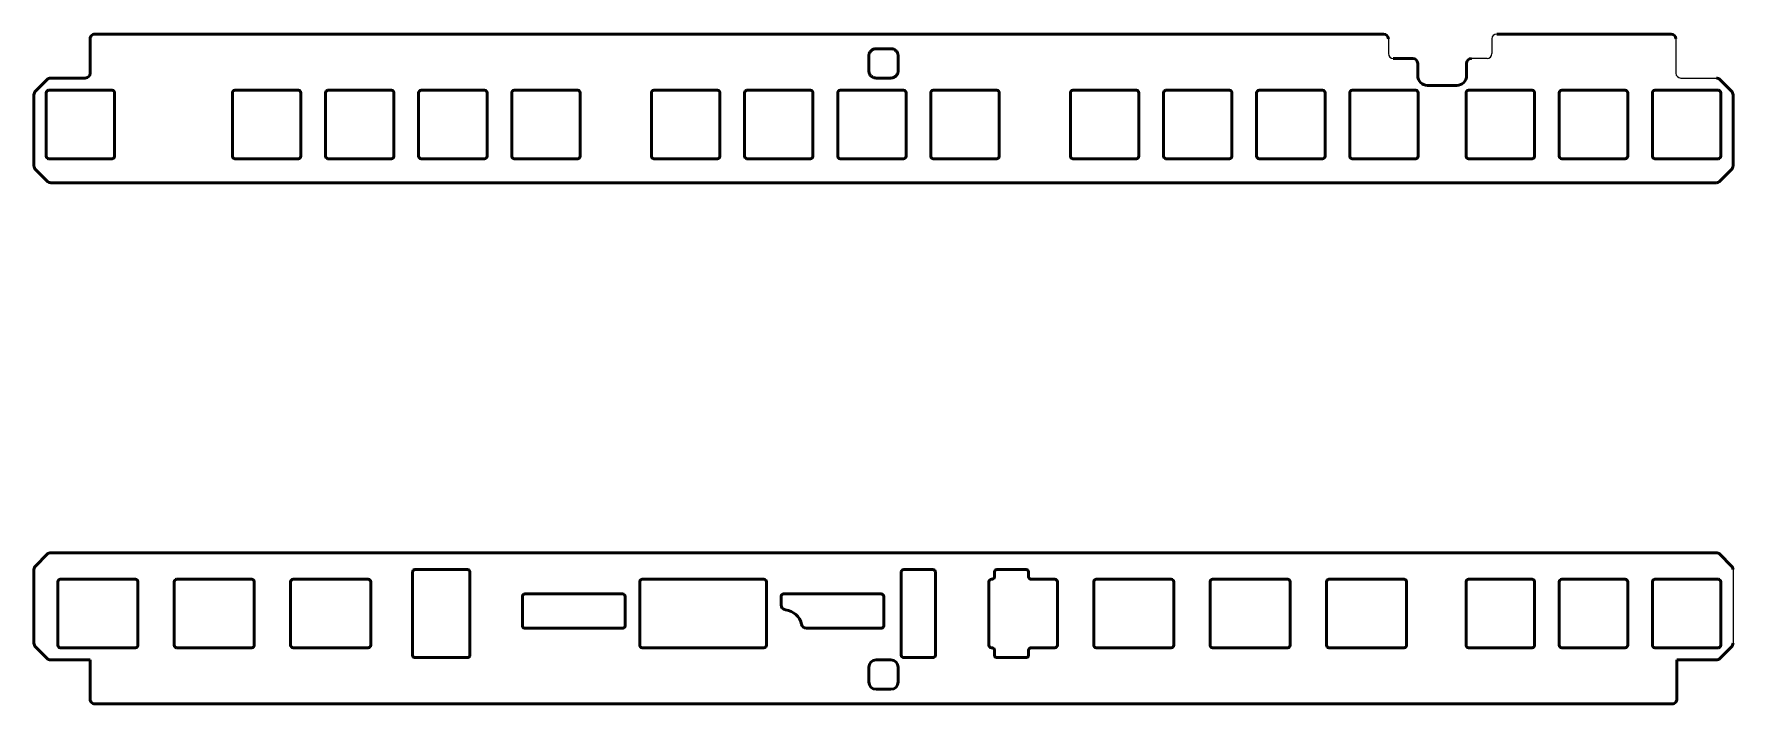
# Model space of a CAD drawing. Header units: millimetres. Extents: x 249 to 597, y -210 to -73.
import ezdxf

# ---------------------------------------------------------------- set-up
doc = ezdxf.new("R2010")
doc.units = ezdxf.units.MM
doc.header["$LTSCALE"] = 0.75
doc.layers.add('Visible', color=7, linetype='Continuous', lineweight=50)

msp = doc.modelspace()

# ---------------------------------------------------------------- linework, layer by layer
for p, q in [((526.13, -73.62), (526.13, -76.62)), ((547.31, -73.62), (547.31, -76.62)), ((584.96, -73.62), (584.96, -80.62)), ((546.31, -77.62), (543.13, -77.62)), ((585.96, -81.62), (593.23, -81.62)), ((596.64, -182.13), (596.64, -197.22))]:
    msp.add_line(p, q)
for centre, start, end in [((548.31, -73.62), 90, 180), ((527.13, -76.62), 180, 270), ((546.31, -76.62), 270, 0), ((585.96, -80.62), 180, 270)]:
    msp.add_arc(centre, 1, start, end)
at = {"layer": 'Visible'}
for p, q in [((261.53, -72.62), (525.13, -72.62)), ((583.96, -72.62), (548.31, -72.62)), ((260.53, -73.62), (260.53, -80.62)), ((531.13, -77.62), (527.13, -77.62)), ((532.13, -81.12), (532.13, -78.62)), ((542.13, -78.62), (542.13, -81.12)), ((251.74, -81.91), (249.32, -84.33)), ((259.53, -81.62), (252.45, -81.62)), ((540.13, -83.12), (534.13, -83.12)), ((596.35, -84.33), (593.94, -81.91)), ((249.03, -85.03), (249.03, -99.62)), ((251.53, -97.62), (251.53, -84.62)), ((252.03, -84.12), (265.03, -84.12)), ((265.53, -84.62), (265.53, -97.62)), ((289.63, -97.62), (289.63, -84.62)), ((290.13, -84.12), (303.13, -84.12)), ((303.63, -84.62), (303.63, -97.62)), ((308.68, -97.62), (308.68, -84.62)), ((309.18, -84.12), (322.18, -84.12)), ((322.68, -84.62), (322.68, -97.62)), ((327.73, -97.62), (327.73, -84.62)), ((328.23, -84.12), (341.23, -84.12)), ((341.73, -84.62), (341.73, -97.62)), ((346.78, -97.62), (346.78, -84.62)), ((347.28, -84.12), (360.28, -84.12)), ((360.78, -84.62), (360.78, -97.62)), ((375.36, -97.62), (375.36, -84.62)), ((375.86, -84.12), (388.86, -84.12)), ((389.36, -84.62), (389.36, -97.62)), ((394.41, -97.62), (394.41, -84.62)), ((394.91, -84.12), (407.91, -84.12)), ((408.41, -84.62), (408.41, -97.62)), ((413.46, -97.62), (413.46, -84.62)), ((413.96, -84.12), (426.96, -84.12)), ((427.46, -84.62), (427.46, -97.62)), ((432.51, -97.62), (432.51, -84.62)), ((433.01, -84.12), (446.01, -84.12)), ((446.51, -84.62), (446.51, -97.62)), ((461.08, -97.62), (461.08, -84.62)), ((461.58, -84.12), (474.58, -84.12)), ((475.08, -84.62), (475.08, -97.62)), ((480.13, -97.62), (480.13, -84.62)), ((480.63, -84.12), (493.63, -84.12)), ((494.13, -84.62), (494.13, -97.62)), ((499.18, -97.62), (499.18, -84.62)), ((499.68, -84.12), (512.68, -84.12)), ((513.18, -84.62), (513.18, -97.62)), ((518.23, -97.62), (518.23, -84.62)), ((518.73, -84.12), (531.73, -84.12)), ((532.23, -84.62), (532.23, -97.62)), ((542.04, -97.62), (542.04, -84.62)), ((542.54, -84.12), (555.54, -84.12)), ((556.04, -84.62), (556.04, -97.62)), ((561.09, -97.62), (561.09, -84.62)), ((561.59, -84.12), (574.59, -84.12)), ((575.09, -84.62), (575.09, -97.62)), ((580.14, -97.62), (580.14, -84.62)), ((580.64, -84.12), (593.64, -84.12)), ((594.14, -84.62), (594.14, -97.62)), ((596.64, -99.62), (596.64, -85.03)), ((249.32, -100.33), (251.74, -102.74)), ((265.03, -98.12), (252.03, -98.12)), ((303.13, -98.12), (290.13, -98.12)), ((322.18, -98.12), (309.18, -98.12)), ((341.23, -98.12), (328.23, -98.12)), ((360.28, -98.12), (347.28, -98.12)), ((388.86, -98.12), (375.86, -98.12)), ((407.91, -98.12), (394.91, -98.12)), ((426.96, -98.12), (413.96, -98.12)), ((446.01, -98.12), (433.01, -98.12)), ((474.58, -98.12), (461.58, -98.12)), ((493.63, -98.12), (480.63, -98.12)), ((512.68, -98.12), (499.68, -98.12)), ((531.73, -98.12), (518.73, -98.12)), ((555.54, -98.12), (542.54, -98.12)), ((574.59, -98.12), (561.59, -98.12)), ((593.64, -98.12), (580.64, -98.12)), ((593.94, -102.74), (596.35, -100.33)), ((252.45, -103.03), (593.23, -103.03)), ((249.32, -181.42), (251.74, -179.01)), ((252.45, -178.72), (593.23, -178.72)), ((593.94, -179.01), (596.35, -181.42)), ((249.03, -182.13), (249.03, -197.22)), ((254.41, -184.13), (269.79, -184.13)), ((278.22, -184.13), (293.61, -184.13)), ((302.04, -184.13), (317.42, -184.13)), ((326.47, -199.63), (326.47, -182.63)), ((326.97, -182.13), (337.73, -182.13)), ((338.23, -182.63), (338.23, -199.63)), ((373.47, -184.13), (398.38, -184.13)), ((426.47, -199.63), (426.47, -182.63)), ((426.97, -182.13), (432.97, -182.13)), ((433.47, -182.63), (433.47, -199.63)), ((444.91, -184.13), (445.03, -184.13)), ((445.53, -183.63), (445.53, -182.63)), ((446.03, -182.13), (452.03, -182.13)), ((452.53, -182.63), (452.53, -183.63)), ((453.03, -184.13), (457.91, -184.13)), ((466.34, -184.13), (481.72, -184.13)), ((490.16, -184.13), (505.54, -184.13)), ((513.97, -184.13), (529.35, -184.13)), ((542.54, -184.13), (555.54, -184.13)), ((561.59, -184.13), (574.59, -184.13)), ((580.64, -184.13), (593.64, -184.13)), ((253.91, -197.63), (253.91, -184.63)), ((270.29, -184.63), (270.29, -197.63)), ((277.72, -197.63), (277.72, -184.63)), ((294.11, -184.63), (294.11, -197.63)), ((301.54, -197.63), (301.54, -184.63)), ((317.92, -184.63), (317.92, -197.63)), ((348.97, -193.63), (348.97, -187.63)), ((349.47, -187.13), (369.47, -187.13)), ((369.97, -187.63), (369.97, -193.63)), ((372.97, -197.63), (372.97, -184.63)), ((398.88, -184.63), (398.88, -197.63)), ((401.88, -189.38), (401.88, -187.63)), ((402.38, -187.13), (422.38, -187.13)), ((422.88, -187.63), (422.88, -193.63)), ((444.41, -197.63), (444.41, -184.63)), ((458.41, -184.63), (458.41, -197.63)), ((465.84, -197.63), (465.84, -184.63)), ((482.22, -184.63), (482.22, -197.63)), ((489.66, -197.63), (489.66, -184.63)), ((506.04, -184.63), (506.04, -197.63)), ((513.47, -197.63), (513.47, -184.63)), ((529.85, -184.63), (529.85, -197.63)), ((542.04, -197.63), (542.04, -184.63)), ((556.04, -184.63), (556.04, -197.63)), ((561.09, -197.63), (561.09, -184.63)), ((575.09, -184.63), (575.09, -197.63)), ((580.14, -197.63), (580.14, -184.63)), ((594.14, -184.63), (594.14, -197.63)), ((369.47, -194.13), (349.47, -194.13)), ((422.38, -194.13), (407.05, -194.13)), ((249.32, -197.92), (251.74, -200.34)), ((269.79, -198.13), (254.41, -198.13)), ((293.61, -198.13), (278.22, -198.13)), ((317.42, -198.13), (302.04, -198.13)), ((398.38, -198.13), (373.47, -198.13)), ((445.03, -198.13), (444.91, -198.13)), ((457.91, -198.13), (453.03, -198.13)), ((481.72, -198.13), (466.34, -198.13)), ((505.54, -198.13), (490.16, -198.13)), ((529.35, -198.13), (513.97, -198.13)), ((555.54, -198.13), (542.54, -198.13)), ((574.59, -198.13), (561.59, -198.13)), ((593.64, -198.13), (580.64, -198.13)), ((593.94, -200.34), (596.35, -197.92)), ((252.45, -200.63), (260.53, -200.63)), ((260.53, -200.63), (260.53, -207.06)), ((337.73, -200.13), (326.97, -200.13)), ((424.34, -200.63, 0), (421.34, -200.63, 0)), ((432.97, -200.13), (426.97, -200.13)), ((445.53, -199.63), (445.53, -198.63)), ((452.03, -200.13), (446.03, -200.13)), ((452.53, -198.63), (452.53, -199.63)), ((585.14, -207.06), (585.14, -200.63)), ((585.14, -200.63), (593.23, -200.63)), ((419.84, -202.13, 0), (419.84, -205.12, 0)), ((425.84, -205.12, 0), (425.84, -202.13, 0)), ((260.53, -208.63), (260.53, -207.06)), ((421.34, -206.62, 0), (424.34, -206.62, 0)), ((585.14, -207.06), (585.14, -208.63)), ((584.14, -209.63), (261.53, -209.63))]:
    msp.add_line(p, q, dxfattribs=at)
at = {"layer": 'Visible', "elevation": 0}
for points in [[(419.84, -80.12), (419.84, -80.23), (419.85, -80.34), (419.88, -80.46), (419.91, -80.57), (419.95, -80.68), (420, -80.8), (420.06, -80.9), (420.13, -81.01), (420.21, -81.11), (420.3, -81.2), (420.39, -81.28), (420.49, -81.36), (420.6, -81.42), (420.71, -81.48), (420.82, -81.53), (420.94, -81.56), (421.05, -81.59), (421.17, -81.61), (421.28, -81.62), (421.44, -81.62), (421.69, -81.62), (421.93, -81.62), (422.17, -81.62), (422.41, -81.62), (422.65, -81.62), (422.89, -81.62), (423.13, -81.62), (423.37, -81.62), (423.61, -81.62), (423.86, -81.62), (424.1, -81.62), (424.34, -81.62), (424.45, -81.61), (424.56, -81.6), (424.67, -81.58), (424.79, -81.55), (424.9, -81.51), (425.01, -81.46), (425.12, -81.4), (425.23, -81.33), (425.33, -81.25), (425.42, -81.16), (425.5, -81.06), (425.58, -80.96), (425.64, -80.86), (425.7, -80.75), (425.75, -80.63), (425.78, -80.52), (425.81, -80.4), (425.83, -80.29), (425.84, -80.18), (425.84, -80.01), (425.84, -79.77), (425.84, -79.53), (425.84, -79.29), (425.84, -79.05), (425.84, -78.81), (425.84, -78.57), (425.84, -78.33), (425.84, -78.09), (425.84, -77.85), (425.84, -77.61), (425.84, -77.37), (425.84, -77.12), (425.83, -77.01), (425.82, -76.9), (425.8, -76.79), (425.77, -76.67), (425.73, -76.56), (425.68, -76.45), (425.61, -76.34), (425.54, -76.23), (425.47, -76.14), (425.38, -76.04), (425.28, -75.96), (425.18, -75.88), (425.07, -75.82), (424.96, -75.76), (424.85, -75.72), (424.74, -75.68), (424.62, -75.65), (424.51, -75.63), (424.4, -75.63), (424.23, -75.62), (423.99, -75.62), (423.75, -75.62), (423.51, -75.62), (423.27, -75.62), (423.02, -75.62), (422.78, -75.62), (422.54, -75.62), (422.3, -75.62), (422.06, -75.62), (421.82, -75.62), (421.58, -75.62), (421.34, -75.62)], [(421.34, -75.62), (421.23, -75.63), (421.11, -75.64), (421, -75.66), (420.89, -75.69), (420.77, -75.74), (420.66, -75.79), (420.55, -75.85), (420.45, -75.92), (420.35, -76), (420.26, -76.08), (420.17, -76.18), (420.1, -76.28), (420.03, -76.39), (419.97, -76.5), (419.93, -76.61), (419.89, -76.73), (419.86, -76.84), (419.85, -76.95), (419.84, -77.06), (419.84, -77.23), (419.84, -77.47), (419.84, -77.71), (419.84, -77.95), (419.84, -78.19), (419.84, -78.44), (419.84, -78.68), (419.84, -78.92), (419.84, -79.16), (419.84, -79.4), (419.84, -79.64), (419.84, -79.88), (419.84, -80.12)]]:
    msp.add_lwpolyline(points, dxfattribs=at)
at = {"layer": 'Visible'}
for centre, radius, start, end in [((261.53, -73.62), 1, 90, 145.1651), ((525.13, -73.62), 1, 0, 90), ((583.96, -73.62), 1, 0, 90), ((531.13, -78.62), 1, 0, 90), ((543.13, -78.62), 1, 90, 180), ((252.45, -82.62), 1, 90, 135), ((259.53, -80.62), 1, 270, 0), ((593.23, -82.62), 1, 45, 90), ((250.03, -85.03), 1, 135, 180), ((595.64, -85.03), 1, 0, 45), ((250.03, -99.62), 1, 180, 225), ((595.64, -99.62), 1, 315, 0), ((252.45, -102.03), 1, 225, 270), ((593.23, -102.03), 1, 270, 315), ((252.45, -179.72), 1, 90, 135), ((593.23, -179.72), 1, 45, 90), ((250.03, -182.13), 1, 135, 180), ((445.03, -183.63), 0.5, 270, 0), ((453.03, -183.63), 0.5, 180, 270), ((595.64, -182.13), 1, 0, 45), ((402.38, -194.13), 3.78, 12.076, 83.9912), ((250.03, -197.22), 1, 180, 225), ((445.03, -198.63), 0.5, 0, 90), ((453.03, -198.63), 0.5, 90, 180), ((595.64, -197.22), 1, 315, 0), ((252.45, -199.63), 1, 225, 270), ((421.34, -202.13, 0), 1.5, 90, 180), ((424.34, -202.13, 0), 1.5, 0, 90), ((593.23, -199.63), 1, 270, 315), ((421.34, -205.12, 0), 1.5, 180, 270), ((424.34, -205.12, 0), 1.5, 270, 0), ((261.53, -208.63), 1, 214.8349, 270), ((584.14, -208.63), 1, 270, 325.1651)]:
    msp.add_arc(centre, radius, start, end, dxfattribs=at)
at = {"layer": 'Visible', "extrusion": (0, 0, -1)}
for centre, radius, start, end in [((-534.13, -81.12), 2, 270, 0), ((-540.13, -81.12), 2, 180, 270), ((-252.03, -84.62), 0.5, 0, 90), ((-265.03, -84.62), 0.5, 90, 180), ((-290.13, -84.62), 0.5, 0, 90), ((-303.13, -84.62), 0.5, 90, 180), ((-309.18, -84.62), 0.5, 0, 90), ((-322.18, -84.62), 0.5, 90, 180), ((-328.23, -84.62), 0.5, 0, 90), ((-341.23, -84.62), 0.5, 90, 180), ((-347.28, -84.62), 0.5, 0, 90), ((-360.28, -84.62), 0.5, 90, 180), ((-375.86, -84.62), 0.5, 0, 90), ((-388.86, -84.62), 0.5, 90, 180), ((-394.91, -84.62), 0.5, 0, 90), ((-407.91, -84.62), 0.5, 90, 180), ((-413.96, -84.62), 0.5, 0, 90), ((-426.96, -84.62), 0.5, 90, 180), ((-433.01, -84.62), 0.5, 0, 90), ((-446.01, -84.62), 0.5, 90, 180), ((-461.58, -84.62), 0.5, 0, 90), ((-474.58, -84.62), 0.5, 90, 180), ((-480.63, -84.62), 0.5, 0, 90), ((-493.63, -84.62), 0.5, 90, 180), ((-499.68, -84.62), 0.5, 0, 90), ((-512.68, -84.62), 0.5, 90, 180), ((-518.73, -84.62), 0.5, 0, 90), ((-531.73, -84.62), 0.5, 90, 180), ((-542.54, -84.62), 0.5, 0, 90), ((-555.54, -84.62), 0.5, 90, 180), ((-561.59, -84.62), 0.5, 0, 90), ((-574.59, -84.62), 0.5, 90, 180), ((-580.64, -84.62), 0.5, 0, 90), ((-593.64, -84.62), 0.5, 90, 180), ((-252.03, -97.62), 0.5, 270, 0), ((-265.03, -97.62), 0.5, 180, 270), ((-290.13, -97.62), 0.5, 270, 0), ((-303.13, -97.62), 0.5, 180, 270), ((-309.18, -97.62), 0.5, 270, 0), ((-322.18, -97.62), 0.5, 180, 270), ((-328.23, -97.62), 0.5, 270, 0), ((-341.23, -97.62), 0.5, 180, 270), ((-347.28, -97.62), 0.5, 270, 0), ((-360.28, -97.62), 0.5, 180, 270), ((-375.86, -97.62), 0.5, 270, 0), ((-388.86, -97.62), 0.5, 180, 270), ((-394.91, -97.62), 0.5, 270, 0), ((-407.91, -97.62), 0.5, 180, 270), ((-413.96, -97.62), 0.5, 270, 0), ((-426.96, -97.62), 0.5, 180, 270), ((-433.01, -97.62), 0.5, 270, 0), ((-446.01, -97.62), 0.5, 180, 270), ((-461.58, -97.62), 0.5, 270, 0), ((-474.58, -97.62), 0.5, 180, 270), ((-480.63, -97.62), 0.5, 270, 0), ((-493.63, -97.62), 0.5, 180, 270), ((-499.68, -97.62), 0.5, 270, 0), ((-512.68, -97.62), 0.5, 180, 270), ((-518.73, -97.62), 0.5, 270, 0), ((-531.73, -97.62), 0.5, 180, 270), ((-542.54, -97.62), 0.5, 270, 0), ((-555.54, -97.62), 0.5, 180, 270), ((-561.59, -97.62), 0.5, 270, 0), ((-574.59, -97.62), 0.5, 180, 270), ((-580.64, -97.62), 0.5, 270, 0), ((-593.64, -97.62), 0.5, 180, 270), ((-254.41, -184.63), 0.5, 0, 90), ((-269.79, -184.63), 0.5, 90, 180), ((-278.22, -184.63), 0.5, 0, 90), ((-293.61, -184.63), 0.5, 90, 180), ((-302.04, -184.63), 0.5, 0, 90), ((-317.42, -184.63), 0.5, 90, 180), ((-326.97, -182.63), 0.5, 0, 90), ((-337.73, -182.63), 0.5, 90, 180), ((-373.47, -184.63), 0.5, 0, 90), ((-398.38, -184.63), 0.5, 90, 180), ((-426.97, -182.63), 0.5, 0, 90), ((-432.97, -182.63), 0.5, 90, 180), ((-444.91, -184.63), 0.5, 0, 90), ((-446.03, -182.63), 0.5, 0, 90), ((-452.03, -182.63), 0.5, 90, 180), ((-457.91, -184.63), 0.5, 90, 180), ((-466.34, -184.63), 0.5, 0, 90), ((-481.72, -184.63), 0.5, 90, 180), ((-490.16, -184.63), 0.5, 0, 90), ((-505.54, -184.63), 0.5, 90, 180), ((-513.97, -184.63), 0.5, 0, 90), ((-529.35, -184.63), 0.5, 90, 180), ((-542.54, -184.63), 0.5, 0, 90), ((-555.54, -184.63), 0.5, 90, 180), ((-561.59, -184.63), 0.5, 0, 90), ((-574.59, -184.63), 0.5, 90, 180), ((-580.64, -184.63), 0.5, 0, 90), ((-593.64, -184.63), 0.5, 90, 180), ((-349.47, -187.63), 0.5, 0, 90), ((-369.47, -187.63), 0.5, 90, 180), ((-402.38, -187.63), 0.5, 0, 90), ((-422.38, -187.63), 0.5, 90, 180), ((-402.88, -189.38), 1, 276.0088, 0), ((-349.47, -193.63), 0.5, 270, 0), ((-369.47, -193.63), 0.5, 180, 270), ((-407.05, -193.13), 1, 270, 347.924), ((-422.38, -193.63), 0.5, 180, 270), ((-254.41, -197.63), 0.5, 270, 0), ((-269.79, -197.63), 0.5, 180, 270), ((-278.22, -197.63), 0.5, 270, 0), ((-293.61, -197.63), 0.5, 180, 270), ((-302.04, -197.63), 0.5, 270, 0), ((-317.42, -197.63), 0.5, 180, 270), ((-373.47, -197.63), 0.5, 270, 0), ((-398.38, -197.63), 0.5, 180, 270), ((-444.91, -197.63), 0.5, 270, 0), ((-457.91, -197.63), 0.5, 180, 270), ((-466.34, -197.63), 0.5, 270, 0), ((-481.72, -197.63), 0.5, 180, 270), ((-490.16, -197.63), 0.5, 270, 0), ((-505.54, -197.63), 0.5, 180, 270), ((-513.97, -197.63), 0.5, 270, 0), ((-529.35, -197.63), 0.5, 180, 270), ((-542.54, -197.63), 0.5, 270, 0), ((-555.54, -197.63), 0.5, 180, 270), ((-561.59, -197.63), 0.5, 270, 0), ((-574.59, -197.63), 0.5, 180, 270), ((-580.64, -197.63), 0.5, 270, 0), ((-593.64, -197.63), 0.5, 180, 270), ((-326.97, -199.63), 0.5, 270, 0), ((-337.73, -199.63), 0.5, 180, 270), ((-426.97, -199.63), 0.5, 270, 0), ((-432.97, -199.63), 0.5, 180, 270), ((-446.03, -199.63), 0.5, 270, 0), ((-452.03, -199.63), 0.5, 180, 270)]:
    msp.add_arc(centre, radius, start, end, dxfattribs=at)
at = {"layer": 'Visible'}
for points, knots in [([(260.71, -73.05), (260.68, -73.1), (260.64, -73.15), (260.56, -73.33), (260.53, -73.48), (260.53, -73.62)], [0.13574112, 0.13574112, 0.13574112, 0.13574112, 0.15832148, 0.15832148, 0.20400586, 0.20400586, 0.20400586, 0.20400586]), ([(260.53, -208.63), (260.53, -208.77), (260.56, -208.92), (260.64, -209.1), (260.68, -209.15), (260.71, -209.2)], [0.50911599, 0.50911599, 0.50911599, 0.50911599, 0.55480036, 0.55480036, 0.57738073, 0.57738073, 0.57738073, 0.57738073]), ([(584.96, -209.2), (585.01, -209.14), (585.04, -209.08), (585.12, -208.89), (585.14, -208.76), (585.14, -208.63)], [0.13596919, 0.13596919, 0.13596919, 0.13596919, 0.16273755, 0.16273755, 0.20390516, 0.20390516, 0.20390516, 0.20390516])]:
    msp.add_open_spline(points, degree=3, knots=knots, dxfattribs=at)

doc.saveas('drawing.dxf')
